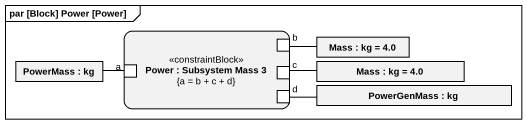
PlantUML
@startuml
mainframe par [Block] Power [Power]
rectangle "Power : Subsystem Mass 3\n{a = b + c + d}" as Power <<constraintBlock>> {
  port a
  port b
  port c
  port d
}
rectangle "PowerMass : kg" as PowerMass
rectangle "Mass : kg = 4.0" as Mass
rectangle "Mass : kg = 4.0" as Mass_2
rectangle "PowerGenMass : kg" as PowerGenMass
a -left- PowerMass
b -right- Mass
c -right- Mass_2
d -right- PowerGenMass
@enduml
